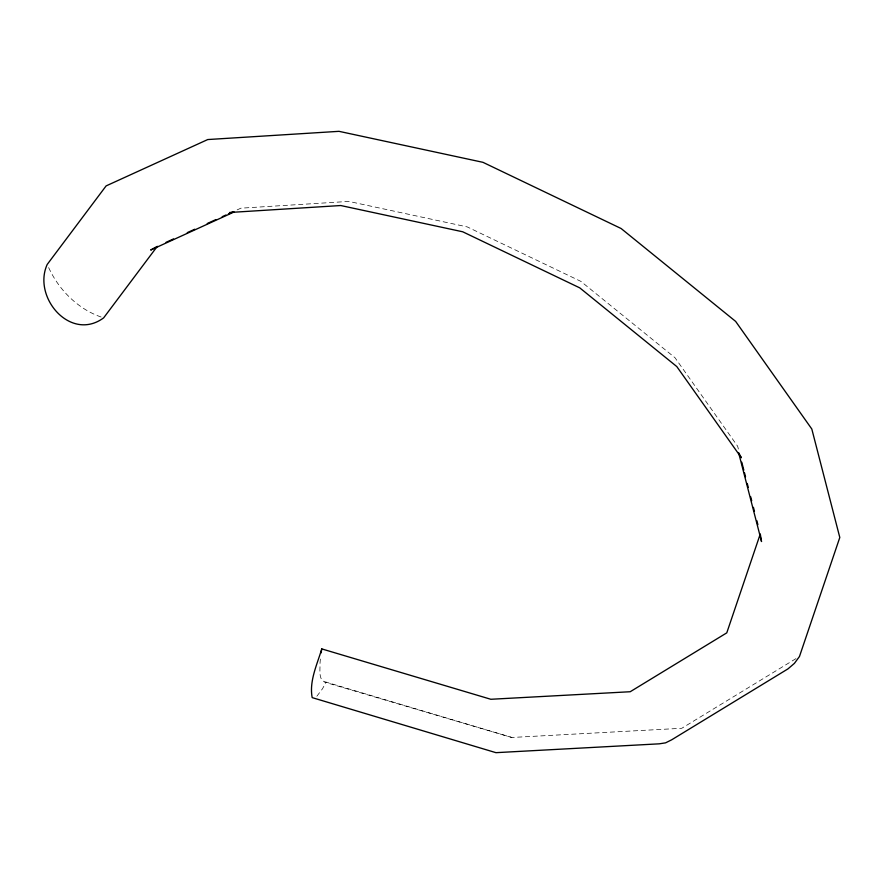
<?xml version="1.0" encoding="UTF-8"?>
<svg xmlns="http://www.w3.org/2000/svg" width="884" height="884" viewBox="0 0 884 884"><rect width="100%" height="100%" fill="white"/><g stroke="black" fill="none" stroke-linecap="round" stroke-linejoin="round"><path stroke-width="0.66" stroke-dasharray="4.42 3.31" d="M795.943 658.646L681.763 728.283L511.869 737.477L326.108 682.128L322.472 688.802L316.185 697.133M237.155 209.884L240.901 208.182L348.826 201.419L467.216 226.901L580.821 281.344L675.011 357.733L737.643 446.221L738.67 450.21M320.384 659.044A66.598 12.652 -73.4 0 0 320.008 663.519C320.284 669.276 317.964 681.266 326.108 682.128M511.869 737.477L324.627 682.139M48.664 267.598C56.62 284.979 69.681 300.118 86.113 309.997A66.598 51.117 36.9 0 0 103.649 317.864"/><path stroke-width="1.33" d="M229.531 212.492L340.738 205.53L462.719 231.785L579.771 287.875L676.801 366.573L741.344 457.746L738.571 452.542L761.533 541.549L760.284 533.969L726.781 632.845L630.215 691.73L490.841 699.277L321.765 648.9C317.146 664.503 309.057 681.1 312.174 697.62L495.957 752.671L659.21 743.831L665.586 742.847L671.663 739.82L787.976 668.879L794.407 663.365L799.467 656.503L839.8 537.483L811.81 429.016L735.643 321.4L621.109 228.514L482.962 162.325L338.992 131.329L207.74 139.55L106.113 185.905L47.206 264.449C32.244 297.289 70.609 342.23 103.649 317.864L157.33 246.304M156.225 246.923L150.689 250.028L234.105 211.972M166.059 242.327L173.54 238.912M187.264 232.647L194.745 229.232M207.221 223.542L215.95 219.563M222.182 216.713L225.928 215.011M228.426 213.873L233.409 211.596M741.764 462.177L743.82 470.155M744.505 472.807L745.532 476.796M747.245 483.449L748.273 487.438M750.682 496.742L751.709 500.731M753.422 507.372L754.45 511.361M756.859 520.676L757.886 524.665M321.157 652.878A66.598 12.652 -73.4 0 1 321.765 648.9"/></g></svg>
